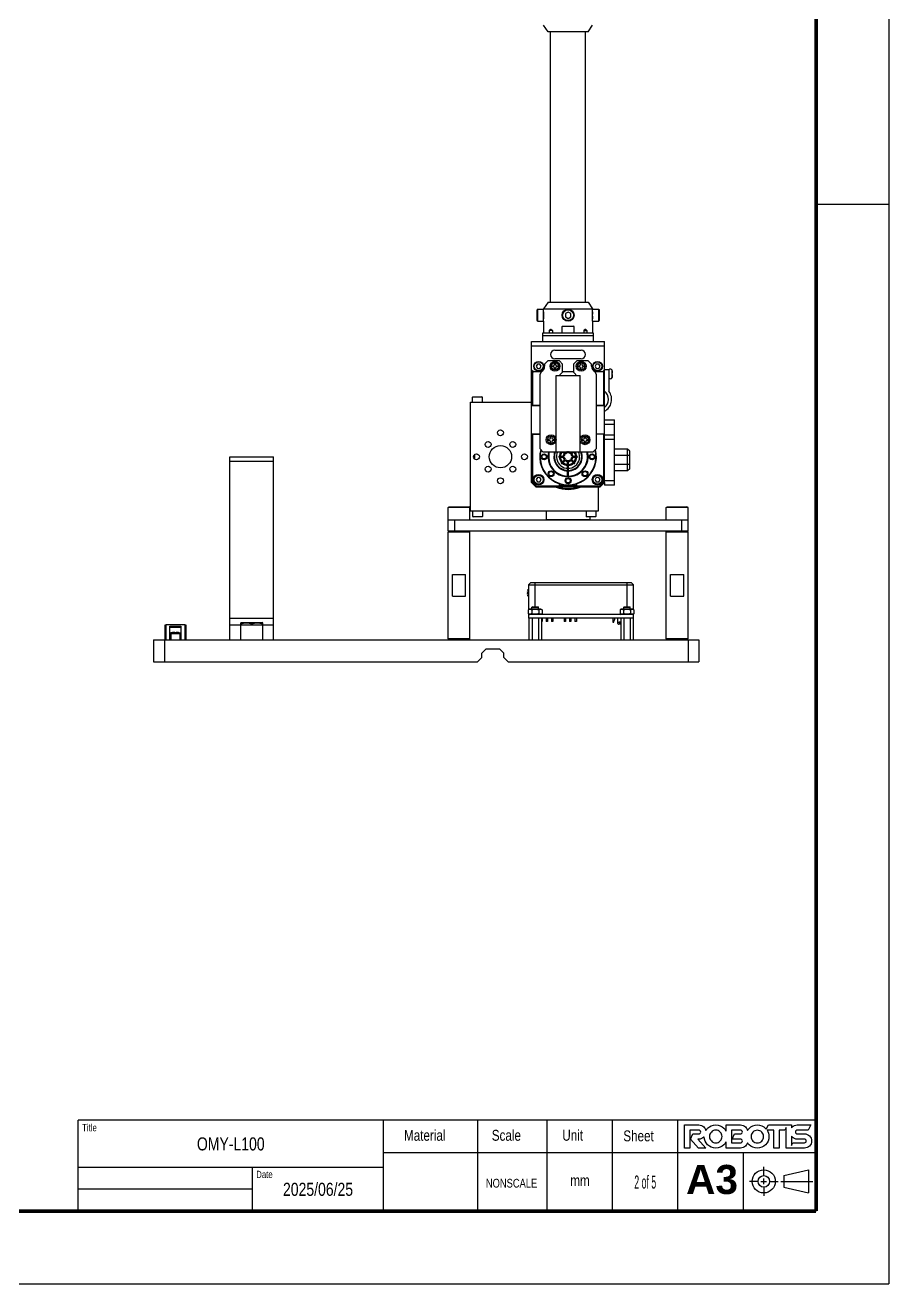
# Model space of a CAD drawing. Header units: millimetres. Extents: x 0 to 1400, y 0 to 990.
# Drawn here: x 1004 to 1400, y 0 to 577 of the extents above; entities that cross this region are included whole.
import ezdxf

# ---------------------------------------------------------------- set-up
doc = ezdxf.new("R2010")
doc.units = ezdxf.units.MM
doc.header["$LTSCALE"] = 77
doc.layers.get('0').update_dxf_attribs({"linetype": 'CONTINUOUS'})
for name, color, linetype in [('02___PRT_ALL_AXES', 7, 'CONTINUOUS'), ('3_ALL_AXES', 7, 'CONTINUOUS'), ('7_ALL_FEATURES', 7, 'CONTINUOUS')]:
    doc.layers.add(name, color=color, linetype=linetype)
doc.styles.get("Standard").update_dxf_attribs({"font": 'txt', "width": 0.8})
doc.styles.add('TEXTSTYLE_2', font='arialbd.ttf')
doc.styles.add('TEXTSTYLE_3', font='txt', dxfattribs={"width": 0.5})

msp = doc.modelspace()

# ---------------------------------------------------------------- linework, layer by layer
at = {"color": 7, "linetype": 'Continuous'}
for p, q in [((1400, 990), (1400, 0)), ((1366.667, 495), (1400, 495)), ((1269.714, 396.248), (1274.214, 396.248)), ((1269.714, 394.248), (1274.214, 394.248)), ((1274.214, 366.248), (1274.214, 396.248)), ((1269.714, 389.248), (1274.214, 389.248)), ((1269.714, 387.248), (1274.214, 387.248)), ((1280.214, 382.748), (1274.214, 382.748)), ((1281.214, 381.748), (1280.214, 382.748)), ((1280.214, 372.748), (1280.214, 382.748)), ((1281.214, 373.748), (1281.214, 381.748)), ((1280.214, 372.748), (1274.214, 372.748)), ((1281.214, 373.748), (1280.214, 372.748)), ((1274.214, 368.248), (1269.714, 368.248)), ((1269.714, 367.498), (1269.714, 366.248)), ((1274.214, 366.248), (1269.714, 366.248)), ((1068.214, 295.248), (1068.214, 302.216)), ((1077.214, 302.248), (1068.714, 302.248)), ((1070.464, 295.248), (1070.464, 301.548)), ((1070.464, 301.048), (1075.464, 301.048)), ((1075.464, 301.548), (1075.464, 295.248)), ((1077.714, 302.216), (1077.714, 295.248)), ((1070.464, 298.248), (1075.464, 298.248)), ((1342.678, 49.619), (1342.678, 53.589)), ((1351.884, 49.619), (1363.228, 52.265)), ((1363.228, 52.265), (1363.228, 41.678)), ((1340.031, 46.972), (1336.06, 46.972)), ((1341.354, 46.972), (1344.001, 46.972)), ((1342.678, 45.648), (1342.678, 48.295)), ((1345.325, 46.972), (1349.295, 46.972)), ((1350.52, 46.972), (1365.186, 46.972)), ((1351.884, 49.619), (1351.884, 44.325)), ((1342.678, 44.325), (1342.678, 40.354)), ((1351.884, 44.325), (1363.228, 41.678)), ((0, 0), (1400, 0))]:
    msp.add_line(p, q, dxfattribs=at)
at = {"color": 9, "linetype": 'Continuous'}
for p, q in [((1281.214, 379.748), (1274.214, 379.748)), ((1281.214, 375.748), (1274.214, 375.748)), ((1068.714, 295.248), (1068.714, 302.248)), ((1070.464, 301.548), (1075.464, 301.548)), ((1077.214, 302.248), (1077.214, 295.248)), ((1070.964, 295.248), (1070.964, 298.248)), ((1074.964, 298.248), (1074.964, 295.248))]:
    msp.add_line(p, q, dxfattribs=at)
at = {"color": 2, "linetype": 'Continuous'}
for p, q in [((1366.667, 75), (1028.333, 75)), ((1028.333, 33.333), (1028.333, 75)), ((1168.333, 33.333), (1168.333, 75)), ((1211.667, 33.333), (1211.667, 75)), ((1243.333, 33.333), (1243.333, 75)), ((1273.333, 33.333), (1273.333, 75)), ((1303.333, 33.333), (1303.333, 75)), ((1366.667, 33.333), (1366.667, 75)), ((1366.667, 60), (1168.333, 60)), ((1333.333, 33.333), (1333.333, 60)), ((1168.333, 53.333), (1028.333, 53.333)), ((1108.333, 33.333), (1108.333, 53.333)), ((1108.333, 43.333), (1028.333, 43.333)), ((1366.667, 33.333), (1028.333, 33.333))]:
    msp.add_line(p, q, dxfattribs=at)
at = {"color": 7, "linetype": 'Continuous', "const_width": 1.667}
for points in [[(1366.667, 956.667), (1366.667, 33.333)], [(33.333, 33.333), (1366.667, 33.333)]]:
    msp.add_lwpolyline(points, dxfattribs=at)
at = {"color": 7, "linetype": 'Continuous'}
for radius in [5.294, 2.647]:
    msp.add_circle((1342.678, 46.972), radius, dxfattribs=at)
for points, knots in [([(1068.214, 302.216), (1068.214, 302.221), (1068.223, 302.228), (1068.237, 302.232), (1068.262, 302.238), (1068.303, 302.242), (1068.394, 302.247), (1068.532, 302.248), (1068.65, 302.248), (1068.714, 302.248)], [0, 0, 0, 0, 0.0287393, 0.0537525, 0.0870817, 0.17872, 0.3015214, 0.6218862, 1, 1, 1, 1]), ([(1077.214, 302.248), (1077.278, 302.248), (1077.396, 302.248), (1077.535, 302.247), (1077.625, 302.242), (1077.667, 302.238), (1077.692, 302.232), (1077.705, 302.228), (1077.714, 302.221), (1077.714, 302.216)], [0, 0, 0, 0, 0.3781138, 0.6984786, 0.82128, 0.9129183, 0.9462475, 0.9712607, 1, 1, 1, 1]), ([(1363.648, 67.817), (1363.009, 68.455), (1362.238, 68.775), (1361.336, 68.775), (1361.336, 68.775), (1357.991, 68.775), (1357.991, 68.775), (1357.757, 68.775), (1357.559, 68.856), (1357.397, 69.018), (1357.235, 69.18), (1357.154, 69.378), (1357.154, 69.612), (1357.154, 69.844), (1357.235, 70.042), (1357.397, 70.205), (1357.559, 70.366), (1357.757, 70.448), (1357.991, 70.448), (1357.991, 70.448), (1363.01, 70.448), (1363.01, 70.448), (1363.01, 70.448), (1364.227, 72.881), (1364.227, 72.881), (1364.227, 72.881), (1357.991, 72.881), (1357.991, 72.881), (1357.088, 72.881), (1356.317, 72.562), (1355.679, 71.923), (1355.544, 71.788), (1355.427, 71.646), (1355.32, 71.499), (1355.32, 71.499), (1355.32, 72.886), (1355.32, 72.886), (1355.32, 72.886), (1352.888, 72.886), (1352.888, 72.886), (1352.888, 72.886), (1352.888, 72.884), (1352.888, 72.884), (1352.888, 72.884), (1344.798, 72.884), (1344.798, 72.884), (1344.798, 72.884), (1343.82, 70.926), (1343.82, 70.926), (1343.716, 71.049), (1343.605, 71.17), (1343.488, 71.288), (1342.449, 72.327), (1341.194, 72.847), (1339.724, 72.847), (1338.254, 72.847), (1336.999, 72.327), (1335.96, 71.288), (1335.665, 70.993), (1335.414, 70.68), (1335.203, 70.351), (1335.072, 70.941), (1334.782, 71.465), (1334.326, 71.92), (1333.687, 72.559), (1332.917, 72.879), (1332.014, 72.879), (1332.014, 72.879), (1325.399, 72.879), (1325.399, 72.879), (1325.399, 72.879), (1325.399, 70.037), (1325.399, 70.037), (1325.154, 70.496), (1324.834, 70.924), (1324.438, 71.32), (1323.399, 72.359), (1322.144, 72.879), (1320.675, 72.879), (1319.204, 72.879), (1317.95, 72.359), (1316.911, 71.32), (1316.597, 71.006), (1316.331, 70.672), (1316.113, 70.319), (1315.985, 70.922), (1315.692, 71.457), (1315.229, 71.92), (1314.59, 72.559), (1313.82, 72.879), (1312.917, 72.879), (1312.917, 72.879), (1306.302, 72.879), (1306.302, 72.879), (1306.302, 72.879), (1306.302, 62.234), (1306.302, 62.234), (1306.302, 62.234), (1308.734, 62.234), (1308.734, 62.234), (1308.734, 62.234), (1308.734, 70.447), (1308.734, 70.447), (1308.734, 70.447), (1312.919, 70.447), (1312.919, 70.447), (1313.152, 70.447), (1313.349, 70.366), (1313.512, 70.203), (1313.674, 70.04), (1313.756, 69.841), (1313.756, 69.607), (1313.756, 69.373), (1313.674, 69.175), (1313.512, 69.012), (1313.35, 68.849), (1313.152, 68.768), (1312.919, 68.768), (1312.919, 68.768), (1310.104, 68.768), (1310.104, 68.768), (1310.104, 68.768), (1309.04, 66.34), (1309.04, 66.34), (1309.04, 66.34), (1312.811, 62.234), (1312.811, 62.234), (1312.811, 62.234), (1316.188, 62.234), (1316.188, 62.234), (1316.188, 62.234), (1312.373, 66.34), (1312.373, 66.34), (1312.373, 66.34), (1312.921, 66.336), (1312.921, 66.336), (1313.822, 66.336), (1314.592, 66.656), (1315.23, 67.295), (1315.274, 67.34), (1315.313, 67.386), (1315.355, 67.432), (1315.384, 66.015), (1315.901, 64.802), (1316.911, 63.792), (1317.95, 62.753), (1319.204, 62.234), (1320.675, 62.234), (1322.144, 62.234), (1323.399, 62.753), (1324.438, 63.792), (1324.834, 64.189), (1325.154, 64.616), (1325.399, 65.075), (1325.399, 65.075), (1325.399, 62.234), (1325.399, 62.234), (1325.399, 62.234), (1332.014, 62.234), (1332.014, 62.234), (1332.917, 62.234), (1333.687, 62.553), (1334.326, 63.191), (1334.77, 63.635), (1335.056, 64.144), (1335.191, 64.716), (1335.405, 64.38), (1335.66, 64.061), (1335.96, 63.761), (1336.999, 62.721), (1338.254, 62.202), (1339.724, 62.202), (1341.194, 62.202), (1342.449, 62.721), (1343.488, 63.761), (1344.526, 64.8), (1345.046, 66.054), (1345.046, 67.525), (1345.046, 68.62), (1344.757, 69.596), (1344.18, 70.453), (1344.18, 70.453), (1347.319, 70.453), (1347.319, 70.453), (1347.319, 70.453), (1347.319, 62.24), (1347.319, 62.24), (1347.319, 62.24), (1349.754, 62.24), (1349.754, 62.24), (1349.754, 62.24), (1349.754, 70.453), (1349.754, 70.453), (1349.754, 70.453), (1352.259, 70.453), (1352.259, 70.453), (1352.259, 70.453), (1352.888, 71.713), (1352.888, 71.713), (1352.888, 71.713), (1352.888, 62.241), (1352.888, 62.241), (1352.888, 62.241), (1354.725, 62.241), (1354.725, 62.241), (1354.725, 62.241), (1354.723, 62.238), (1354.723, 62.238), (1354.723, 62.238), (1355.374, 62.238), (1355.374, 62.238), (1355.379, 62.238), (1355.381, 62.237), (1355.386, 62.237), (1355.386, 62.237), (1355.376, 62.236), (1355.376, 62.236), (1355.376, 62.236), (1361.336, 62.236), (1361.336, 62.236), (1362.238, 62.236), (1363.009, 62.555), (1363.648, 63.194), (1364.285, 63.832), (1364.605, 64.603), (1364.605, 65.505), (1364.605, 66.408), (1364.285, 67.178), (1363.648, 67.817)], [0, 0, 0, 0, 1, 1, 1, 2, 2, 2, 3, 3, 3, 4, 4, 4, 5, 5, 5, 6, 6, 6, 7, 7, 7, 8, 8, 8, 9, 9, 9, 10, 10, 10, 11, 11, 11, 12, 12, 12, 13, 13, 13, 14, 14, 14, 15, 15, 15, 16, 16, 16, 17, 17, 17, 18, 18, 18, 19, 19, 19, 20, 20, 20, 21, 21, 21, 22, 22, 22, 23, 23, 23, 24, 24, 24, 25, 25, 25, 26, 26, 26, 27, 27, 27, 28, 28, 28, 29, 29, 29, 30, 30, 30, 31, 31, 31, 32, 32, 32, 33, 33, 33, 34, 34, 34, 35, 35, 35, 36, 36, 36, 37, 37, 37, 38, 38, 38, 39, 39, 39, 40, 40, 40, 41, 41, 41, 42, 42, 42, 43, 43, 43, 44, 44, 44, 45, 45, 45, 46, 46, 46, 47, 47, 47, 48, 48, 48, 49, 49, 49, 50, 50, 50, 51, 51, 51, 52, 52, 52, 53, 53, 53, 54, 54, 54, 55, 55, 55, 56, 56, 56, 57, 57, 57, 58, 58, 58, 59, 59, 59, 60, 60, 60, 61, 61, 61, 62, 62, 62, 63, 63, 63, 64, 64, 64, 65, 65, 65, 66, 66, 66, 67, 67, 67, 68, 68, 68, 69, 69, 69, 70, 70, 70, 71, 71, 71, 72, 72, 72, 73, 73, 73, 74, 74, 74, 75, 75, 75, 76, 76, 76, 76]), ([(1322.721, 65.51), (1322.158, 64.947), (1321.476, 64.665), (1320.675, 64.665), (1319.883, 64.665), (1319.203, 64.947), (1318.636, 65.51), (1318.068, 66.073), (1317.783, 66.754), (1317.783, 67.556), (1317.783, 68.358), (1318.068, 69.039), (1318.636, 69.602), (1319.203, 70.166), (1319.883, 70.447), (1320.675, 70.447), (1321.476, 70.447), (1322.158, 70.166), (1322.721, 69.602), (1323.284, 69.039), (1323.565, 68.358), (1323.565, 67.556), (1323.565, 66.754), (1323.284, 66.073), (1322.721, 65.51)], [0, 0, 0, 0, 1, 1, 1, 2, 2, 2, 3, 3, 3, 4, 4, 4, 5, 5, 5, 6, 6, 6, 7, 7, 7, 8, 8, 8, 8]), ([(1332.016, 66.336), (1332.249, 66.336), (1332.447, 66.255), (1332.609, 66.093), (1332.771, 65.931), (1332.853, 65.733), (1332.853, 65.501), (1332.853, 65.268), (1332.771, 65.07), (1332.609, 64.908), (1332.447, 64.746), (1332.249, 64.665), (1332.016, 64.665), (1332.016, 64.665), (1327.831, 64.665), (1327.831, 64.665), (1327.831, 64.665), (1327.831, 70.447), (1327.831, 70.447), (1327.831, 70.447), (1332.016, 70.447), (1332.016, 70.447), (1332.249, 70.447), (1332.447, 70.366), (1332.609, 70.203), (1332.771, 70.04), (1332.853, 69.841), (1332.853, 69.607), (1332.853, 69.373), (1332.771, 69.175), (1332.609, 69.012), (1332.447, 68.849), (1332.249, 68.768), (1332.016, 68.768), (1332.016, 68.768), (1329.202, 68.768), (1329.202, 68.768), (1329.202, 68.768), (1328.137, 66.336), (1328.137, 66.336), (1328.137, 66.336), (1332.016, 66.336), (1332.016, 66.336)], [0, 0, 0, 0, 1, 1, 1, 2, 2, 2, 3, 3, 3, 4, 4, 4, 5, 5, 5, 6, 6, 6, 7, 7, 7, 8, 8, 8, 9, 9, 9, 10, 10, 10, 11, 11, 11, 12, 12, 12, 13, 13, 13, 14, 14, 14, 14]), ([(1341.771, 65.478), (1341.207, 64.915), (1340.525, 64.634), (1339.724, 64.634), (1338.933, 64.634), (1338.253, 64.915), (1337.685, 65.478), (1337.117, 66.041), (1336.833, 66.723), (1336.833, 67.525), (1336.833, 68.325), (1337.117, 69.008), (1337.685, 69.571), (1338.253, 70.134), (1338.933, 70.415), (1339.724, 70.415), (1340.525, 70.415), (1341.207, 70.134), (1341.771, 69.571), (1342.333, 69.008), (1342.615, 68.325), (1342.615, 67.525), (1342.615, 66.723), (1342.333, 66.041), (1341.771, 65.478)], [0, 0, 0, 0, 1, 1, 1, 2, 2, 2, 3, 3, 3, 4, 4, 4, 5, 5, 5, 6, 6, 6, 7, 7, 7, 8, 8, 8, 8]), ([(1361.929, 64.912), (1361.766, 64.75), (1361.569, 64.669), (1361.336, 64.669), (1361.336, 64.669), (1355.932, 64.669), (1355.932, 64.669), (1355.932, 64.669), (1355.932, 64.669), (1355.932, 64.669), (1355.932, 64.669), (1355.32, 63.438), (1355.32, 63.438), (1355.32, 63.438), (1355.32, 67.723), (1355.32, 67.723), (1355.427, 67.577), (1355.544, 67.434), (1355.679, 67.3), (1356.317, 66.661), (1357.088, 66.342), (1357.991, 66.342), (1357.991, 66.342), (1361.336, 66.342), (1361.336, 66.342), (1361.569, 66.342), (1361.766, 66.261), (1361.929, 66.099), (1362.091, 65.936), (1362.172, 65.739), (1362.172, 65.505), (1362.172, 65.272), (1362.091, 65.074), (1361.929, 64.912)], [0, 0, 0, 0, 1, 1, 1, 2, 2, 2, 3, 3, 3, 4, 4, 4, 5, 5, 5, 6, 6, 6, 7, 7, 7, 8, 8, 8, 9, 9, 9, 10, 10, 10, 11, 11, 11, 11])]:
    msp.add_open_spline(points, degree=3, knots=knots, dxfattribs=at)
at = {"layer": '02___PRT_ALL_AXES', "color": 7, "linetype": 'Continuous'}
for p, q in [((1244.964, 450.148), (1244.964, 574.148)), ((1260.964, 450.148), (1260.964, 574.148)), ((1241.764, 447.148), (1241.764, 446.898)), ((1241.769, 445.712), (1241.764, 445.748)), ((1241.777, 445.643), (1241.776, 445.649)), ((1264.164, 445.748), (1264.16, 445.712)), ((1264.164, 447.148), (1264.164, 446.898)), ((1241.764, 441.398), (1241.764, 436.148)), ((1241.765, 442.558), (1241.776, 442.646)), ((1264.152, 442.646), (1264.163, 442.558)), ((1264.164, 441.398), (1264.164, 436.148)), ((1245.794, 437.148), (1244.36, 437.148)), ((1244.36, 437.148), (1244.36, 436.148)), ((1245.794, 437.148), (1245.794, 436.148)), ((1260.135, 437.148), (1261.568, 437.148)), ((1260.135, 437.148), (1260.135, 436.148)), ((1261.568, 437.148), (1261.568, 436.148)), ((1247.487, 416.543), (1258.441, 416.543)), ((1247.487, 381.543), (1247.487, 416.543)), ((1258.441, 381.543), (1258.441, 416.543)), ((1197.964, 295.748), (1197.964, 344.748)), ((1207.964, 295.748), (1207.964, 344.748)), ((1297.964, 295.748), (1297.964, 344.748)), ((1307.964, 295.748), (1307.964, 344.748))]:
    msp.add_line(p, q, dxfattribs=at)
for centre, radius in [((1221.964, 390.248), 1.35), ((1216.307, 384.904), 1.35), ((1221.964, 379.248), 5.1), ((1227.621, 384.904), 1.35), ((1210.964, 379.248), 1.35), ((1232.964, 379.248), 1.35), ((1241.964, 379.248), 1.35), ((1241.964, 379.248), 1.025), ((1263.964, 379.248), 1.35), ((1263.964, 379.248), 1.025), ((1216.307, 373.591), 1.35), ((1221.964, 368.248), 1.35), ((1227.621, 373.591), 1.35), ((1245.186, 371.469), 1.35), ((1245.186, 371.469), 1.025), ((1252.964, 368.248), 1.35), ((1260.742, 371.469), 1.35), ((1260.742, 371.469), 1.025), ((1252.964, 368.248), 1.025)]:
    msp.add_circle(centre, radius, dxfattribs=at)
for centre, radius, start, end in [((1228.194, 444.052), 13.676, 6.706181, 6.982191), ((1278.333, 443.98), 14.279, 173.024922, 173.286392)]:
    msp.add_arc(centre, radius, start, end, dxfattribs=at)
for points, knots in [([(1241.776, 442.644), (1241.834, 443.139), (1241.895, 444.141), (1241.835, 445.143), (1241.777, 445.643)], [0, 0, 0, 0, 0.4975125, 1, 1, 1, 1]), ([(1264.152, 445.649), (1264.094, 445.151), (1264.033, 444.147), (1264.094, 443.143), (1264.152, 442.646)], [0, 0, 0, 0, 0.5001381, 1, 1, 1, 1]), ([(1244.906, 437.595), (1244.855, 437.565), (1244.761, 437.493), (1244.579, 437.344), (1244.447, 437.226), (1244.36, 437.148)], [0, 0, 0, 0, 0.2500656, 0.5017235, 1, 1, 1, 1]), ([(1245.794, 437.148), (1245.731, 437.195), (1245.607, 437.289), (1245.424, 437.43), (1245.272, 437.542), (1245.148, 437.62), (1245.079, 437.643), (1245.045, 437.643)], [0, 0, 0, 0, 0.2598109, 0.5158003, 0.766078, 0.8866437, 1, 1, 1, 1]), ([(1260.884, 437.643), (1260.85, 437.643), (1260.78, 437.62), (1260.657, 437.542), (1260.504, 437.43), (1260.321, 437.289), (1260.197, 437.195), (1260.135, 437.148)], [0, 0, 0, 0, 0.1133558, 0.2339217, 0.4841995, 0.740189, 1, 1, 1, 1]), ([(1261.568, 437.148), (1261.481, 437.226), (1261.349, 437.344), (1261.168, 437.493), (1261.073, 437.565), (1261.023, 437.595)], [0, 0, 0, 0, 0.4982765, 0.7499344, 1, 1, 1, 1])]:
    msp.add_open_spline(points, degree=3, knots=knots, dxfattribs=at)
for points in [[(1245.045, 437.643), (1244.996, 437.643), (1244.948, 437.62), (1244.906, 437.595)], [(1261.023, 437.595), (1260.981, 437.62), (1260.933, 437.643), (1260.884, 437.643)]]:
    msp.add_open_spline(points, degree=3, dxfattribs=at)
at = {"layer": '3_ALL_AXES', "color": 7, "linetype": 'Continuous'}
for p, q in [((1273.215, 418.748), (1273.167, 418.914)), ((1273.215, 415.748), (1273.167, 415.581)), ((1071.214, 298.522), (1070.906, 298.433)), ((1074.714, 298.522), (1075.022, 298.433))]:
    msp.add_line(p, q, dxfattribs=at)
at = {"layer": '3_ALL_AXES', "color": 9, "linetype": 'Continuous'}
for p, q in [((1273.167, 415.581), (1273.167, 418.914)), ((1070.906, 298.433), (1075.022, 298.433))]:
    msp.add_line(p, q, dxfattribs=at)
at = {"layer": '3_ALL_AXES', "color": 7, "linetype": 'Continuous'}
for centre in [(1246.964, 420.748), (1258.964, 420.748), (1245.186, 387.026), (1260.742, 387.026)]:
    msp.add_circle(centre, 2.25, dxfattribs=at)
at = {"layer": '3_ALL_AXES', "color": 9, "linetype": 'Continuous'}
for centre in [(1246.964, 420.748), (1258.964, 420.748), (1245.186, 387.026), (1260.742, 387.026)]:
    msp.add_circle(centre, 1.667, dxfattribs=at)
at = {"layer": '3_ALL_AXES', "color": 7, "linetype": 'Continuous'}
for centre, radius, start, end in [((1272.381, 418.676), 0.821, 16.84928, 144.290672), ((1272.381, 415.819), 0.821, 215.709328, 343.15072), ((1071.2, 297.493), 0.986, 107.356077, 129.984204), ((1074.728, 297.493), 0.986, 50.015796, 72.643923)]:
    msp.add_arc(centre, radius, start, end, dxfattribs=at)
at = {"layer": '7_ALL_FEATURES', "color": 7, "linetype": 'Continuous'}
for p, q in [((1243.764, 574.148), (1241.764, 577.148)), ((1262.164, 574.148), (1264.164, 577.148)), ((1262.164, 574.148), (1243.764, 574.148)), ((1238.914, 446.898), (1238.764, 446.638)), ((1238.764, 441.657), (1238.764, 446.638)), ((1238.914, 446.898), (1241.764, 446.898)), ((1238.914, 446.898), (1238.914, 441.398)), ((1243.764, 450.148), (1241.764, 447.148)), ((1241.764, 447.148), (1264.164, 447.148)), ((1241.764, 441.398), (1241.764, 446.898)), ((1241.764, 445.648), (1241.776, 445.648)), ((1243.764, 450.148), (1262.164, 450.148)), ((1252.964, 445.591), (1251.714, 444.869)), ((1251.714, 444.869), (1251.714, 443.426)), ((1254.214, 444.869), (1252.964, 445.591)), ((1254.214, 443.426), (1254.214, 444.869)), ((1262.164, 450.148), (1264.164, 447.148)), ((1264.152, 445.648), (1264.164, 445.648)), ((1264.164, 446.898), (1267.014, 446.898)), ((1264.164, 441.398), (1264.164, 446.898)), ((1267.014, 446.898), (1267.164, 446.638)), ((1267.014, 441.398), (1267.014, 446.898)), ((1267.164, 446.638), (1267.164, 441.657)), ((1238.914, 441.398), (1238.764, 441.657)), ((1238.914, 441.398), (1241.764, 441.398)), ((1241.764, 442.648), (1241.776, 442.648)), ((1250.214, 438.998), (1250.474, 439.148)), ((1255.714, 438.998), (1250.214, 438.998)), ((1250.214, 436.148), (1250.214, 438.998)), ((1250.474, 439.148), (1255.454, 439.148)), ((1251.714, 443.426), (1252.964, 442.704)), ((1252.964, 442.704), (1254.214, 443.426)), ((1255.714, 438.998), (1255.454, 439.148)), ((1255.714, 436.148), (1255.714, 438.998)), ((1264.152, 442.648), (1264.164, 442.648)), ((1264.164, 441.398), (1267.014, 441.398)), ((1267.014, 441.398), (1267.164, 441.657)), ((1241.464, 436.148), (1264.464, 436.148)), ((1241.464, 432.148), (1241.464, 436.148)), ((1264.464, 434.648), (1241.464, 434.648)), ((1264.464, 436.148), (1264.464, 432.148)), ((1236.214, 432.148), (1269.714, 432.148)), ((1236.214, 367.498), (1236.214, 432.148)), ((1236.214, 430.148), (1269.714, 430.148)), ((1246.964, 428.148), (1258.964, 428.148)), ((1269.714, 367.498), (1269.714, 432.148)), ((1238.887, 421.748), (1238.309, 420.748)), ((1240.041, 421.748), (1238.887, 421.748)), ((1240.619, 420.748), (1240.041, 421.748)), ((1243.714, 423.248), (1242.214, 421.748)), ((1242.214, 421.748), (1242.214, 420.748)), ((1248.964, 423.248), (1243.714, 423.248)), ((1246.705, 421.631), (1246.705, 422.225)), ((1258.964, 424.148), (1246.964, 424.148)), ((1247.223, 422.225), (1247.223, 421.631)), ((1250.464, 421.748), (1248.964, 423.248)), ((1250.464, 418.043), (1250.464, 421.748)), ((1256.964, 423.248), (1255.464, 421.748)), ((1255.464, 421.748), (1255.464, 418.043)), ((1262.214, 423.248), (1256.964, 423.248)), ((1258.705, 421.631), (1258.705, 422.225)), ((1259.223, 422.225), (1259.223, 421.631)), ((1263.714, 421.748), (1262.214, 423.248)), ((1263.714, 420.748), (1263.714, 421.748)), ((1265.887, 421.748), (1265.309, 420.748)), ((1267.041, 421.748), (1265.887, 421.748)), ((1267.619, 420.748), (1267.041, 421.748)), ((1236.214, 419.148), (1237.214, 418.148)), ((1236.614, 418.748), (1236.614, 402.948)), ((1240.654, 418.148), (1237.214, 418.148)), ((1238.309, 420.748), (1238.887, 419.748)), ((1238.887, 419.748), (1240.041, 419.748)), ((1240.758, 418.321), (1239.964, 416.998)), ((1239.964, 416.998), (1239.964, 383.043)), ((1240.041, 419.748), (1240.619, 420.748)), ((1245.487, 421.006), (1246.08, 421.006)), ((1246.08, 420.489), (1245.487, 420.489)), ((1246.705, 419.27), (1246.705, 419.864)), ((1247.223, 419.864), (1247.223, 419.27)), ((1247.848, 421.006), (1248.442, 421.006)), ((1248.442, 420.489), (1247.848, 420.489)), ((1249.393, 416.973), (1250.464, 418.043)), ((1249.393, 416.543), (1249.393, 416.973)), ((1255.464, 418.148), (1250.464, 418.148)), ((1255.464, 418.043), (1256.535, 416.973)), ((1256.535, 416.543), (1256.535, 416.973)), ((1257.487, 421.006), (1258.08, 421.006)), ((1258.08, 420.489), (1257.487, 420.489)), ((1258.705, 419.27), (1258.705, 419.864)), ((1259.223, 419.864), (1259.223, 419.27)), ((1259.848, 421.006), (1260.442, 421.006)), ((1260.442, 420.489), (1259.848, 420.489)), ((1265.964, 416.998), (1265.17, 418.321)), ((1268.714, 418.148), (1265.274, 418.148)), ((1265.309, 420.748), (1265.887, 419.748)), ((1265.887, 419.748), (1267.041, 419.748)), ((1265.964, 383.043), (1265.964, 416.998)), ((1267.041, 419.748), (1267.619, 420.748)), ((1268.714, 418.148), (1269.714, 419.148)), ((1269.314, 402.948), (1269.314, 418.748)), ((1269.714, 419.248), (1271.714, 419.248)), ((1271.714, 419.248), (1271.714, 409.248)), ((1273.215, 418.725), (1273.215, 418.748)), ((1273.215, 417.506), (1273.34, 417.506)), ((1273.215, 416.989), (1273.215, 417.506)), ((1273.34, 416.989), (1273.215, 416.989)), ((1273.215, 415.748), (1273.215, 415.77)), ((1208.214, 404.248), (1236.214, 404.248)), ((1208.214, 354.248), (1208.214, 404.248)), ((1209.214, 406.623), (1209.431, 406.748)), ((1213.714, 406.623), (1209.214, 406.623)), ((1209.214, 404.248), (1209.214, 406.623)), ((1209.431, 406.748), (1213.498, 406.748)), ((1213.714, 406.623), (1213.498, 406.748)), ((1213.714, 404.248), (1213.714, 406.623)), ((1236.214, 402.748), (1239.964, 402.748)), ((1265.964, 402.748), (1269.714, 402.748)), ((1236.414, 389.748), (1239.964, 389.748)), ((1236.614, 389.548), (1236.614, 367.663)), ((1243.708, 387.285), (1244.302, 387.285)), ((1244.302, 386.767), (1243.708, 386.767)), ((1244.927, 387.91), (1244.927, 388.503)), ((1245.445, 388.503), (1245.445, 387.91)), ((1246.07, 387.285), (1246.663, 387.285)), ((1246.663, 386.767), (1246.07, 386.767)), ((1259.265, 387.285), (1259.858, 387.285)), ((1259.858, 386.767), (1259.265, 386.767)), ((1260.483, 387.91), (1260.483, 388.503)), ((1261.001, 388.503), (1261.001, 387.91)), ((1261.626, 387.285), (1262.22, 387.285)), ((1262.22, 386.767), (1261.626, 386.767)), ((1265.964, 389.748), (1269.514, 389.748)), ((1269.314, 367.663), (1269.314, 389.548)), ((1241.464, 381.543), (1239.964, 383.043)), ((1241.464, 381.543), (1264.464, 381.543)), ((1244.927, 385.548), (1244.927, 386.142)), ((1245.445, 386.142), (1245.445, 385.548)), ((1250.385, 381.543), (1251.593, 380.335)), ((1250.951, 381.543), (1251.876, 380.618)), ((1252.764, 380.986), (1252.764, 381.543)), ((1253.164, 380.986), (1253.164, 381.543)), ((1254.052, 380.618), (1254.977, 381.543)), ((1254.335, 380.335), (1255.543, 381.543)), ((1260.483, 385.548), (1260.483, 386.142)), ((1261.001, 386.142), (1261.001, 385.548)), ((1265.964, 383.043), (1264.464, 381.543)), ((1097.964, 379.248), (1117.964, 379.248)), ((1097.964, 295.248), (1097.964, 379.248)), ((1097.964, 377.248), (1117.964, 377.248)), ((1117.964, 295.248), (1117.964, 379.248)), ((1210.214, 378.127), (1210.214, 380.368)), ((1248.864, 379.448), (1251.226, 379.448)), ((1248.864, 379.048), (1251.226, 379.048)), ((1249.924, 376.49), (1251.593, 378.16)), ((1250.206, 376.207), (1251.876, 377.877)), ((1252.714, 373.003), (1252.714, 377.515)), ((1253.214, 373.003), (1253.214, 377.515)), ((1254.052, 377.877), (1255.722, 376.207)), ((1254.335, 378.16), (1256.005, 376.49)), ((1254.703, 379.448), (1257.064, 379.448)), ((1254.703, 379.048), (1257.064, 379.048)), ((1238.887, 369.748), (1238.309, 368.748)), ((1240.041, 369.748), (1238.887, 369.748)), ((1240.619, 368.748), (1240.041, 369.748)), ((1252.714, 370.351), (1252.714, 372.752)), ((1253.214, 370.351), (1253.214, 372.752)), ((1265.887, 369.748), (1265.309, 368.748)), ((1267.041, 369.748), (1265.887, 369.748)), ((1267.619, 368.748), (1267.041, 369.748)), ((1236.214, 367.498), (1236.614, 367.663)), ((1236.214, 367.498), (1238.214, 365.498)), ((1238.38, 365.898), (1236.614, 367.663)), ((1238.214, 365.498), (1238.38, 365.898)), ((1238.214, 365.498), (1267.714, 365.498)), ((1238.309, 368.748), (1238.887, 367.748)), ((1238.38, 365.898), (1248.964, 365.898)), ((1238.887, 367.748), (1240.041, 367.748)), ((1240.041, 367.748), (1240.619, 368.748)), ((1248.964, 365.498), (1248.964, 366.878)), ((1249.064, 366.846), (1249.064, 365.498)), ((1256.864, 365.898), (1249.064, 365.898)), ((1256.864, 365.498), (1256.864, 366.846)), ((1256.964, 365.498), (1256.964, 366.878)), ((1256.964, 365.898), (1267.548, 365.898)), ((1265.309, 368.748), (1265.887, 367.748)), ((1265.887, 367.748), (1267.041, 367.748)), ((1266.714, 365.498), (1266.714, 354.248)), ((1267.041, 367.748), (1267.619, 368.748)), ((1269.314, 367.663), (1267.548, 365.898)), ((1267.714, 365.498), (1267.548, 365.898)), ((1267.714, 365.498), (1269.714, 367.498)), ((1269.714, 367.498), (1269.314, 367.663)), ((1197.964, 355.948), (1198.484, 356.248)), ((1207.964, 355.948), (1197.964, 355.948)), ((1197.964, 345.248), (1197.964, 355.948)), ((1198.484, 356.248), (1207.445, 356.248)), ((1207.964, 355.948), (1207.445, 356.248)), ((1207.964, 350.248), (1207.964, 355.948)), ((1266.714, 354.248), (1208.214, 354.248)), ((1209.214, 354.248), (1209.214, 351.873)), ((1213.714, 354.248), (1213.714, 351.873)), ((1242.964, 354.248), (1242.964, 350.448)), ((1261.214, 354.248), (1261.214, 351.873)), ((1265.714, 354.248), (1265.714, 351.873)), ((1297.964, 355.948), (1298.484, 356.248)), ((1307.964, 355.948), (1297.964, 355.948)), ((1297.964, 350.248), (1297.964, 355.948)), ((1298.484, 356.248), (1307.445, 356.248)), ((1307.964, 355.948), (1307.445, 356.248)), ((1307.964, 345.248), (1307.964, 355.948)), ((1197.964, 350.248), (1307.964, 350.248)), ((1200.964, 350.248), (1200.964, 345.248)), ((1209.214, 351.873), (1213.714, 351.873)), ((1209.214, 351.873), (1209.431, 351.748)), ((1213.498, 351.748), (1209.431, 351.748)), ((1213.714, 351.873), (1213.498, 351.748)), ((1242.964, 350.448), (1262.964, 350.448)), ((1243.164, 350.248), (1242.964, 350.448)), ((1261.214, 351.873), (1265.714, 351.873)), ((1261.214, 351.873), (1261.431, 351.748)), ((1265.498, 351.748), (1261.431, 351.748)), ((1262.764, 350.248), (1262.964, 350.448)), ((1262.964, 351.748), (1262.964, 350.448)), ((1265.714, 351.873), (1265.498, 351.748)), ((1304.964, 350.248), (1304.964, 345.248)), ((1197.964, 345.248), (1307.964, 345.248)), ((1198.464, 345.248), (1197.964, 344.748)), ((1197.964, 344.748), (1207.964, 344.748)), ((1207.464, 345.248), (1207.964, 344.748)), ((1298.464, 345.248), (1297.964, 344.748)), ((1297.964, 344.748), (1307.964, 344.748)), ((1307.464, 345.248), (1307.964, 344.748)), ((1199.964, 325.248), (1205.964, 325.248)), ((1199.964, 315.248), (1199.964, 325.248)), ((1205.964, 315.248), (1205.964, 325.248)), ((1299.964, 325.248), (1305.964, 325.248)), ((1299.964, 315.248), (1299.964, 325.248)), ((1305.964, 315.248), (1305.964, 325.248)), ((1234.48, 318.326), (1234.294, 318.09)), ((1234.294, 318.09), (1234.693, 317.811)), ((1234.865, 318.057), (1234.48, 318.326)), ((1235.894, 321.548), (1234.894, 320.548)), ((1234.894, 320.548), (1282.894, 320.548)), ((1234.894, 320.548), (1234.894, 309.124)), ((1235.894, 321.548), (1281.894, 321.548)), ((1282.894, 320.548), (1281.894, 321.548)), ((1282.894, 309.164), (1282.894, 320.548)), ((1199.964, 315.248), (1205.964, 315.248)), ((1234.294, 317.173), (1234.294, 316.473)), ((1234.294, 315.555), (1234.693, 315.834)), ((1234.294, 315.555), (1234.49, 315.326)), ((1234.447, 317.173), (1234.447, 316.473)), ((1234.467, 317.373), (1234.894, 317.373)), ((1234.894, 316.273), (1234.467, 316.273)), ((1234.49, 315.326), (1234.865, 315.588)), ((1299.964, 315.248), (1305.964, 315.248)), ((1235.282, 309.348), (1234.719, 309.023)), ((1234.719, 309.023), (1234.719, 307.273)), ((1234.719, 307.273), (1235.282, 306.948)), ((1234.894, 307.171), (1234.894, 306.948)), ((1234.909, 306.948), (1234.894, 306.948)), ((1282.929, 306.948), (1234.929, 306.948)), ((1234.929, 305.248), (1234.929, 306.948)), ((1240.507, 309.348), (1235.282, 309.348)), ((1236.306, 309.023), (1236.306, 307.273)), ((1236.594, 310.448), (1236.394, 310.248)), ((1236.394, 310.248), (1239.394, 310.248)), ((1236.394, 309.348), (1236.394, 310.248)), ((1236.594, 310.448), (1239.194, 310.448)), ((1239.194, 310.448), (1239.394, 310.248)), ((1239.394, 309.348), (1239.394, 310.248)), ((1239.482, 309.023), (1239.482, 307.273)), ((1240.507, 309.348), (1241.07, 309.023)), ((1241.07, 307.273), (1240.507, 306.948)), ((1241.07, 309.023), (1241.07, 307.273)), ((1277.352, 309.348), (1276.789, 309.023)), ((1276.789, 309.023), (1276.789, 307.273)), ((1276.789, 307.273), (1277.352, 306.948)), ((1282.577, 309.348), (1277.352, 309.348)), ((1278.376, 309.023), (1278.376, 307.273)), ((1278.664, 310.448), (1278.464, 310.248)), ((1278.464, 310.248), (1281.464, 310.248)), ((1278.464, 309.348), (1278.464, 310.248)), ((1278.664, 310.448), (1281.264, 310.448)), ((1281.264, 310.448), (1281.464, 310.248)), ((1281.464, 309.348), (1281.464, 310.248)), ((1281.552, 309.023), (1281.552, 307.273)), ((1282.577, 309.348), (1283.14, 309.023)), ((1283.14, 307.273), (1282.577, 306.948)), ((1282.894, 306.948), (1282.894, 307.131)), ((1282.929, 305.248), (1282.929, 306.948)), ((1283.14, 309.023), (1283.14, 307.273)), ((1097.964, 305.248), (1117.964, 305.248)), ((1097.964, 302.248), (1117.964, 302.248)), ((1102.964, 303.103), (1103.214, 303.248)), ((1102.964, 295.248), (1102.964, 303.103)), ((1103.214, 303.248), (1112.714, 303.248)), ((1107.964, 302.248), (1107.964, 302.657)), ((1112.964, 303.103), (1112.714, 303.248)), ((1112.964, 295.248), (1112.964, 303.103)), ((1282.929, 305.248), (1234.929, 305.248)), ((1235.007, 305.248), (1235.007, 295.248)), ((1236.451, 305.248), (1236.451, 295.248)), ((1239.338, 305.248), (1239.338, 295.248)), ((1240.781, 305.248), (1240.781, 295.248)), ((1241.049, 303.748), (1240.781, 303.748)), ((1241.049, 305.248), (1241.049, 303.748)), ((1242.909, 305.248), (1242.909, 303.748)), ((1243.549, 303.748), (1242.909, 303.748)), ((1243.549, 305.248), (1243.549, 303.748)), ((1245.409, 305.248), (1245.409, 303.748)), ((1246.049, 303.748), (1245.409, 303.748)), ((1246.049, 305.248), (1246.049, 303.748)), ((1251.109, 305.248), (1251.109, 303.748)), ((1251.749, 303.748), (1251.109, 303.748)), ((1251.749, 305.248), (1251.749, 303.748)), ((1253.609, 305.248), (1253.609, 303.748)), ((1254.249, 303.748), (1253.609, 303.748)), ((1254.249, 305.248), (1254.249, 303.748)), ((1256.109, 305.248), (1256.109, 303.748)), ((1256.749, 303.748), (1256.109, 303.748)), ((1256.749, 305.248), (1256.749, 303.748)), ((1273.596, 303.248), (1273.596, 305.248)), ((1273.746, 303.248), (1273.596, 303.248)), ((1273.746, 303.248), (1274.196, 304.518)), ((1274.196, 305.248), (1274.196, 304.518)), ((1275.847, 302.717), (1275.847, 305.248)), ((1277.079, 302.417), (1276.147, 302.417)), ((1277.077, 305.248), (1277.077, 295.248)), ((1278.521, 305.248), (1278.521, 295.248)), ((1281.408, 305.248), (1281.408, 295.248)), ((1282.851, 305.248), (1282.851, 295.248)), ((1062.964, 295.248), (1312.964, 295.248)), ((1062.964, 295.248), (1062.964, 285.248)), ((1067.964, 295.248), (1067.964, 285.248)), ((1071.242, 298.522), (1071.214, 298.522)), ((1072.653, 298.522), (1072.653, 298.658)), ((1073.275, 298.522), (1072.653, 298.522)), ((1073.275, 298.658), (1073.275, 298.522)), ((1074.714, 298.522), (1074.686, 298.522)), ((1207.964, 295.748), (1197.964, 295.748)), ((1198.464, 295.248), (1197.964, 295.748)), ((1207.464, 295.248), (1207.964, 295.748)), ((1307.964, 295.748), (1297.964, 295.748)), ((1298.464, 295.248), (1297.964, 295.748)), ((1307.464, 295.248), (1307.964, 295.748)), ((1307.964, 295.248), (1307.964, 285.248)), ((1312.964, 295.248), (1312.964, 285.248)), ((1213.464, 289.248), (1215.464, 291.248)), ((1213.464, 287.248), (1213.464, 289.248)), ((1215.464, 291.248), (1221.464, 291.248)), ((1221.464, 291.248), (1223.464, 289.248)), ((1223.464, 287.248), (1223.464, 289.248)), ((1062.964, 285.248), (1211.464, 285.248)), ((1211.464, 285.248), (1213.464, 287.248)), ((1223.464, 287.248), (1225.464, 285.248)), ((1225.464, 285.248), (1312.964, 285.248))]:
    msp.add_line(p, q, dxfattribs=at)
at = {"layer": '7_ALL_FEATURES', "color": 9, "linetype": 'Continuous'}
for p, q in [((1236.614, 402.948), (1239.964, 402.948)), ((1265.964, 402.948), (1269.314, 402.948)), ((1236.214, 389.548), (1239.964, 389.548)), ((1269.714, 389.548), (1265.964, 389.548)), ((1247.472, 365.289), (1247.554, 365.498)), ((1258.456, 365.289), (1258.374, 365.498)), ((1234.644, 318.211), (1234.458, 317.975)), ((1237.894, 310.448), (1237.894, 321.548)), ((1279.894, 321.548), (1279.894, 310.448)), ((1234.294, 317.173), (1234.447, 317.173)), ((1234.447, 316.473), (1234.294, 316.473)), ((1234.459, 315.67), (1234.655, 315.441)), ((1234.869, 317.373), (1234.869, 316.273))]:
    msp.add_line(p, q, dxfattribs=at)
at = {"layer": '7_ALL_FEATURES', "color": 7, "linetype": 'Continuous'}
for centre, radius in [((1252.964, 444.148), 2.75), ((1252.964, 444.148), 2.49), ((1239.464, 420.748), 2.25), ((1239.464, 420.748), 2.033), ((1266.464, 420.748), 2.25), ((1266.464, 420.748), 2.033), ((1241.964, 379.248), 1.35), ((1241.964, 379.248), 1.025), ((1263.964, 379.248), 1.35), ((1263.964, 379.248), 1.025), ((1239.464, 368.748), 2.4), ((1239.464, 368.748), 2.25), ((1239.464, 368.748), 2.033), ((1245.186, 371.469), 1.35), ((1245.186, 371.469), 1.025), ((1252.964, 368.248), 1.35), ((1260.742, 371.469), 1.35), ((1260.742, 371.469), 1.025), ((1266.464, 368.748), 2.4), ((1266.464, 368.748), 2.25), ((1266.464, 368.748), 2.033), ((1252.964, 368.248), 1.025), ((1276.613, 303.314), 0.29)]:
    msp.add_circle(centre, radius, dxfattribs=at)
for centre, radius, start, end in [((1246.964, 426.148), 2, 90, 270), ((1258.964, 426.148), 2, 270, 90), ((1246.08, 421.631), 0.625, 270, 360), ((1246.964, 420.748), 1.5, 80.061618, 99.938382), ((1247.848, 421.631), 0.625, 180, 270), ((1258.08, 421.631), 0.625, 270, 360), ((1258.964, 420.748), 1.5, 80.061618, 99.938382), ((1259.848, 421.631), 0.625, 180, 270), ((1239.464, 420.748), 2.75, 298.072487, 360), ((1246.964, 420.748), 1.5, 170.061618, 189.938382), ((1246.08, 419.864), 0.625, 0, 90), ((1246.964, 420.748), 1.5, 260.061618, 279.938382), ((1247.848, 419.864), 0.625, 90, 180), ((1246.964, 420.748), 1.5, 350.061618, 9.938382), ((1258.964, 420.748), 1.5, 170.061618, 189.938382), ((1258.08, 419.864), 0.625, 0, 90), ((1258.964, 420.748), 1.5, 260.061618, 279.938382), ((1259.848, 419.864), 0.625, 90, 180), ((1258.964, 420.748), 1.5, 350.061618, 9.938382), ((1266.464, 420.748), 2.75, 180, 241.927513), ((1267.664, 417.248), 5.744, 8.85155, 14.90492), ((1267.664, 417.248), 5.744, 345.09508, 351.14845), ((1269.314, 417.504), 4.075, 8.159578, 8.851808), ((1269.314, 416.991), 4.074, 351.148212, 351.840466), ((1266.714, 405.551), 6.218, 298.846838, 36.474988), ((1266.714, 405.551), 4.761, 309.062584, 50.937416), ((1236.414, 389.548), 0.2, 90, 180), ((1245.186, 387.026), 1.5, 170.061618, 189.938382), ((1244.302, 387.91), 0.625, 270, 360), ((1244.302, 386.142), 0.625, 0, 90), ((1245.186, 387.026), 1.5, 80.061618, 99.938382), ((1246.07, 387.91), 0.625, 180, 270), ((1246.07, 386.142), 0.625, 90, 180), ((1245.186, 387.026), 1.5, 350.061618, 9.938382), ((1260.742, 387.026), 1.5, 170.061618, 189.938382), ((1259.858, 387.91), 0.625, 270, 360), ((1259.858, 386.142), 0.625, 0, 90), ((1260.742, 387.026), 1.5, 80.061618, 99.938382), ((1261.626, 387.91), 0.625, 180, 270), ((1261.626, 386.142), 0.625, 90, 180), ((1260.742, 387.026), 1.5, 350.061618, 9.938382), ((1269.514, 389.548), 0.2, 0, 90), ((1252.964, 379.248), 13, 165.0541, 14.9459), ((1252.964, 379.248), 12.8, 165.566195, 14.429471), ((1252.964, 379.248), 9.2, 165.536683, 14.463317), ((1252.964, 379.248), 9.1, 165.372121, 14.628785), ((1252.964, 379.247), 8.9, 165.035823, 268.390315), ((1245.186, 387.026), 1.5, 260.061618, 279.938382), ((1252.964, 379.248), 6.5, 159.314941, 267.795772), ((1252.964, 379.248), 6.25, 158.43538, 267.707557), ((1252.964, 379.248), 5.3, 154.315522, 25.684478), ((1252.964, 379.248), 4, 144.958773, 177.134016), ((1252.964, 379.248), 3.843, 143.288968, 177.016549), ((1252.964, 379.248), 2.26, 95.077065, 129.922935), ((1252.964, 379.248), 2.103, 95.458135, 129.541865), ((1252.964, 379.248), 1.75, 96.562428, 128.437572), ((1252.964, 379.248), 2.26, 50.077065, 84.922935), ((1252.964, 379.248), 2.103, 50.458135, 84.541865), ((1252.964, 379.248), 1.75, 51.562428, 83.437572), ((1252.964, 379.247), 8.9, 271.609763, 14.964177), ((1252.964, 379.248), 6.25, 272.292443, 21.56465), ((1252.964, 379.248), 6.5, 272.204228, 20.684872), ((1252.964, 379.248), 3.843, 2.983451, 36.711032), ((1252.964, 379.248), 4, 2.865984, 35.041259), ((1260.742, 387.026), 1.5, 260.061618, 279.938382), ((1248.864, 379.248), 0.2, 90, 270), ((1252.964, 379.248), 4, 182.865984, 222.134016), ((1252.964, 379.248), 3.843, 182.983451, 222.016549), ((1250.065, 376.348), 0.2, 135, 315), ((1252.964, 379.248), 4, 227.865984, 266.416678), ((1252.964, 379.248), 3.843, 227.983451, 266.269736), ((1252.964, 379.248), 2.26, 140.077065, 174.922935), ((1252.964, 379.248), 2.26, 185.077065, 219.922935), ((1252.964, 379.248), 2.103, 140.458135, 174.541865), ((1252.964, 379.248), 2.103, 185.458135, 219.541865), ((1252.964, 379.248), 1.75, 141.562428, 173.437572), ((1252.964, 379.248), 1.75, 186.562428, 218.437572), ((1252.964, 379.248), 2.26, 230.077065, 263.648974), ((1252.964, 379.248), 2.103, 230.458135, 263.171492), ((1252.964, 379.248), 1.75, 231.562428, 261.786789), ((1252.964, 379.248), 1.75, 278.213211, 308.437572), ((1252.964, 379.248), 2.103, 276.828508, 309.541865), ((1252.964, 379.248), 2.26, 276.351026, 309.922935), ((1252.964, 379.248), 3.843, 273.730264, 312.016549), ((1252.964, 379.248), 4, 273.583322, 312.134016), ((1252.964, 379.248), 1.75, 6.562428, 38.437572), ((1252.964, 379.248), 1.75, 321.562428, 353.437572), ((1252.964, 379.248), 2.103, 5.458135, 39.541865), ((1252.964, 379.248), 2.103, 320.458135, 354.541865), ((1252.964, 379.248), 2.26, 5.077065, 39.922935), ((1252.964, 379.248), 2.26, 320.077065, 354.922935), ((1255.863, 376.348), 0.2, 225, 45), ((1252.964, 379.248), 3.843, 317.983451, 357.016549), ((1252.964, 379.248), 4, 317.865984, 357.134016), ((1257.064, 379.248), 0.2, 270, 90), ((1252.964, 379.248), 5, 267.131571, 272.868429), ((1246.373, 362.498), 3, 68.521582, 90), ((1252.964, 379.248), 15, 248.521582, 291.478418), ((1252.964, 379.248), 14.6, 250.434283, 289.565717), ((1259.555, 362.498), 3, 90, 111.478418), ((1234.894, 318.098), 0.35, 235.016654, 270), ((1234.894, 318.098), 0.05, 235.016654, 270), ((1234.894, 315.548), 0.35, 90, 124.983346), ((1234.894, 315.548), 0.05, 90, 124.983346), ((1276.147, 302.717), 0.3, 180, 270), ((1072.964, 291.848), 6.893, 98.85155, 104.468535), ((1072.656, 293.828), 4.889, 98.143865, 98.85184), ((1073.273, 293.828), 4.888, 81.148202, 81.856213), ((1072.964, 291.848), 6.893, 75.531465, 81.14845)]:
    msp.add_arc(centre, radius, start, end, dxfattribs=at)
at = {"layer": '7_ALL_FEATURES', "color": 9, "linetype": 'Continuous'}
for radius, start, end in [(3.58, 140.101075, 176.797231), (3.498, 138.968999, 176.722145), (3.498, 3.277855, 41.030997), (3.58, 3.202769, 39.898925), (3.58, 183.202769, 221.797231), (3.498, 183.277855, 221.722145), (3.58, 228.202769, 265.995364), (3.498, 228.277855, 265.901422), (3.498, 274.098578, 311.722145), (3.58, 274.004636, 311.797231), (3.498, 318.277855, 356.722145), (3.58, 318.202769, 356.797231)]:
    msp.add_arc((1252.964, 379.248), radius, start, end, dxfattribs=at)
at = {"layer": '7_ALL_FEATURES', "color": 7, "linetype": 'Continuous'}
for centre, start_param, end_param in [((1236.414, 402.948), -3.1415927, -1.5707963), ((1269.514, 402.948), -4.712389, -3.1415927)]:
    msp.add_ellipse(centre, major_axis=(0, 0.2), ratio=1, start_param=start_param, end_param=end_param, dxfattribs=at)
for points, knots in [([(1273.34, 417.506), (1273.343, 417.506), (1273.35, 417.509), (1273.357, 417.518), (1273.364, 417.532), (1273.369, 417.551), (1273.374, 417.574), (1273.378, 417.615), (1273.381, 417.678), (1273.379, 417.764), (1273.373, 417.863), (1273.362, 417.97), (1273.353, 418.045), (1273.347, 418.083)], [0, 0, 0, 0, 0.0152296, 0.0340743, 0.0594171, 0.0923752, 0.1332789, 0.1820978, 0.3023625, 0.4497335, 0.6192021, 0.8047885, 1, 1, 1, 1]), ([(1273.347, 416.412), (1273.353, 416.45), (1273.362, 416.525), (1273.373, 416.633), (1273.379, 416.731), (1273.381, 416.817), (1273.378, 416.88), (1273.374, 416.921), (1273.369, 416.944), (1273.364, 416.963), (1273.357, 416.977), (1273.35, 416.986), (1273.343, 416.989), (1273.34, 416.989)], [0, 0, 0, 0, 0.1952452, 0.3808552, 0.5503409, 0.6977222, 0.8179802, 0.8667883, 0.9076789, 0.9406207, 0.9659473, 0.9847765, 1, 1, 1, 1]), ([(1236.614, 389.548), (1236.614, 389.574), (1236.619, 389.624), (1236.636, 389.694), (1236.67, 389.748), (1236.697, 389.748)], [0, 0, 0, 0, 0.3501635, 0.6476767, 1, 1, 1, 1]), ([(1269.231, 389.748), (1269.258, 389.748), (1269.293, 389.694), (1269.31, 389.624), (1269.314, 389.574), (1269.314, 389.548)], [0, 0, 0, 0, 0.3523191, 0.6499377, 1, 1, 1, 1]), ([(1234.294, 317.173), (1234.294, 317.198), (1234.303, 317.25), (1234.34, 317.316), (1234.398, 317.361), (1234.445, 317.373), (1234.467, 317.373)], [0, 0, 0, 0, 0.2662952, 0.5233208, 0.7667052, 1, 1, 1, 1]), ([(1234.467, 316.273), (1234.445, 316.273), (1234.398, 316.284), (1234.34, 316.329), (1234.303, 316.395), (1234.294, 316.447), (1234.294, 316.473)], [0, 0, 0, 0, 0.2332947, 0.4766791, 0.7337047, 1, 1, 1, 1]), ([(1234.62, 317.373), (1234.598, 317.373), (1234.551, 317.361), (1234.493, 317.316), (1234.456, 317.25), (1234.447, 317.198), (1234.447, 317.173)], [0, 0, 0, 0, 0.2332947, 0.4766791, 0.7337047, 1, 1, 1, 1]), ([(1234.447, 316.473), (1234.447, 316.447), (1234.456, 316.395), (1234.493, 316.329), (1234.551, 316.284), (1234.598, 316.273), (1234.62, 316.273)], [0, 0, 0, 0, 0.2662952, 0.5233208, 0.7667052, 1, 1, 1, 1]), ([(1236.306, 309.023), (1236.243, 309.059), (1236.115, 309.126), (1235.917, 309.206), (1235.716, 309.256), (1235.513, 309.274), (1235.309, 309.256), (1235.108, 309.206), (1234.91, 309.126), (1234.782, 309.059), (1234.719, 309.023)], [0, 0, 0, 0, 0.13082, 0.2572467, 0.379797, 0.5, 0.620203, 0.7427534, 0.86918, 1, 1, 1, 1]), ([(1236.306, 307.273), (1236.243, 307.236), (1236.115, 307.169), (1235.917, 307.089), (1235.716, 307.039), (1235.513, 307.021), (1235.309, 307.039), (1235.108, 307.089), (1234.91, 307.169), (1234.782, 307.236), (1234.719, 307.273)], [0, 0, 0, 0, 0.13082, 0.2572467, 0.379797, 0.5, 0.620203, 0.7427534, 0.86918, 1, 1, 1, 1]), ([(1239.482, 309.023), (1239.224, 309.097), (1238.831, 309.19), (1238.297, 309.257), (1237.894, 309.274), (1237.491, 309.257), (1236.958, 309.19), (1236.564, 309.097), (1236.306, 309.023)], [0, 0, 0, 0, 0.2499485, 0.3749754, 0.5, 0.6250246, 0.7500515, 1, 1, 1, 1]), ([(1239.482, 307.273), (1239.224, 307.198), (1238.831, 307.105), (1238.297, 307.038), (1237.894, 307.021), (1237.491, 307.038), (1236.958, 307.105), (1236.564, 307.198), (1236.306, 307.273)], [0, 0, 0, 0, 0.2499485, 0.3749754, 0.5, 0.6250246, 0.7500515, 1, 1, 1, 1]), ([(1241.07, 309.023), (1241.006, 309.059), (1240.878, 309.126), (1240.68, 309.206), (1240.479, 309.256), (1240.276, 309.274), (1240.072, 309.256), (1239.871, 309.206), (1239.673, 309.126), (1239.545, 309.059), (1239.482, 309.023)], [0, 0, 0, 0, 0.13082, 0.2572467, 0.379797, 0.5, 0.620203, 0.7427534, 0.86918, 1, 1, 1, 1]), ([(1241.07, 307.273), (1241.006, 307.236), (1240.878, 307.169), (1240.68, 307.089), (1240.479, 307.039), (1240.276, 307.021), (1240.072, 307.039), (1239.871, 307.089), (1239.673, 307.169), (1239.545, 307.236), (1239.482, 307.273)], [0, 0, 0, 0, 0.13082, 0.2572467, 0.379797, 0.5, 0.620203, 0.7427534, 0.86918, 1, 1, 1, 1]), ([(1278.376, 309.023), (1278.313, 309.059), (1278.185, 309.126), (1277.987, 309.206), (1277.786, 309.256), (1277.583, 309.274), (1277.379, 309.256), (1277.178, 309.206), (1276.98, 309.126), (1276.852, 309.059), (1276.789, 309.023)], [0, 0, 0, 0, 0.13082, 0.2572467, 0.379797, 0.5, 0.620203, 0.7427534, 0.86918, 1, 1, 1, 1]), ([(1278.376, 307.273), (1278.313, 307.236), (1278.185, 307.169), (1277.987, 307.089), (1277.786, 307.039), (1277.583, 307.021), (1277.379, 307.039), (1277.178, 307.089), (1276.98, 307.169), (1276.852, 307.236), (1276.789, 307.273)], [0, 0, 0, 0, 0.13082, 0.2572467, 0.379797, 0.5, 0.620203, 0.7427534, 0.86918, 1, 1, 1, 1]), ([(1281.552, 309.023), (1281.294, 309.097), (1280.901, 309.19), (1280.367, 309.257), (1279.964, 309.274), (1279.561, 309.257), (1279.028, 309.19), (1278.634, 309.097), (1278.376, 309.023)], [0, 0, 0, 0, 0.2499485, 0.3749754, 0.5, 0.6250246, 0.7500515, 1, 1, 1, 1]), ([(1281.552, 307.273), (1281.294, 307.198), (1280.901, 307.105), (1280.367, 307.038), (1279.964, 307.021), (1279.561, 307.038), (1279.028, 307.105), (1278.634, 307.198), (1278.376, 307.273)], [0, 0, 0, 0, 0.2499485, 0.3749754, 0.5, 0.6250246, 0.7500515, 1, 1, 1, 1]), ([(1283.14, 309.023), (1283.076, 309.059), (1282.948, 309.126), (1282.75, 309.206), (1282.549, 309.256), (1282.346, 309.274), (1282.142, 309.256), (1281.941, 309.206), (1281.743, 309.126), (1281.615, 309.059), (1281.552, 309.023)], [0, 0, 0, 0, 0.13082, 0.2572467, 0.379797, 0.5, 0.620203, 0.7427534, 0.86918, 1, 1, 1, 1]), ([(1283.14, 307.273), (1283.076, 307.236), (1282.948, 307.169), (1282.75, 307.089), (1282.549, 307.039), (1282.346, 307.021), (1282.142, 307.039), (1281.941, 307.089), (1281.743, 307.169), (1281.615, 307.236), (1281.552, 307.273)], [0, 0, 0, 0, 0.13082, 0.2572467, 0.379797, 0.5, 0.620203, 0.7427534, 0.86918, 1, 1, 1, 1]), ([(1102.964, 302.657), (1103.369, 302.791), (1103.987, 302.961), (1104.829, 303.082), (1105.464, 303.114), (1106.099, 303.082), (1106.942, 302.961), (1107.56, 302.791), (1107.964, 302.657)], [0, 0, 0, 0, 0.2507996, 0.3755377, 0.5, 0.6244624, 0.7492004, 1, 1, 1, 1]), ([(1107.964, 302.657), (1108.369, 302.791), (1108.987, 302.961), (1109.829, 303.082), (1110.464, 303.114), (1111.099, 303.082), (1111.942, 302.961), (1112.56, 302.791), (1112.964, 302.657)], [0, 0, 0, 0, 0.2507996, 0.3755377, 0.5, 0.6244624, 0.7492004, 1, 1, 1, 1]), ([(1072.653, 298.658), (1072.653, 298.662), (1072.651, 298.67), (1072.64, 298.679), (1072.623, 298.687), (1072.601, 298.694), (1072.572, 298.699), (1072.523, 298.705), (1072.448, 298.707), (1072.345, 298.705), (1072.227, 298.698), (1072.098, 298.685), (1072.009, 298.674), (1071.963, 298.667)], [0, 0, 0, 0, 0.0152339, 0.0340683, 0.0593936, 0.0923293, 0.1332093, 0.1820038, 0.3022269, 0.4495779, 0.6190537, 0.8046885, 1, 1, 1, 1]), ([(1073.965, 298.667), (1073.919, 298.674), (1073.83, 298.685), (1073.701, 298.698), (1073.583, 298.705), (1073.48, 298.707), (1073.405, 298.705), (1073.356, 298.699), (1073.328, 298.694), (1073.305, 298.687), (1073.289, 298.679), (1073.278, 298.67), (1073.275, 298.662), (1073.275, 298.658)], [0, 0, 0, 0, 0.1953204, 0.3809513, 0.550425, 0.6977739, 0.817996, 0.8667904, 0.9076712, 0.9406069, 0.965932, 0.9847666, 1, 1, 1, 1])]:
    msp.add_open_spline(points, degree=3, knots=knots, dxfattribs=at)

# ---------------------------------------------------------------- texts
at = {"color": 7, "linetype": 'Continuous', "line_spacing_factor": 0.9}
for s, insert, char_height, width, attachment_point in [('Title', (1030.195, 73.275), 3.3333, 13.33333, 1), ('Material', (1177.745, 70.601), 5, 32, 1), ('Scale', (1217.992, 70.6), 5, 20, 1), ('Unit', (1250.319, 70.62), 5, 16, 1), ('Sheet', (1278.278, 70.335), 5, 20, 1), ('OMY-L100', (1098.333, 67.167), 6, 38.4, 2), ('Date', (1110.008, 51.831), 3.3333, 10.66667, 1), ('2025/06/25', (1138.333, 46.333), 6, 48, 2), ('NONSCALE', (1215.285, 48.148), 4, 25.6, 1), ('mm', (1253.972, 49.916), 5, 8, 1)]:
    msp.add_mtext(s, dxfattribs=dict(at, insert=insert, char_height=char_height, width=width, attachment_point=attachment_point))
for s, insert, char_height, width, attachment_point, style in [('A3', (1307.058, 54.531), 13.3333, 23.79182, 1, 'TEXTSTYLE_2'), ('2 of 5', (1288.333, 49.667), 6, 18, 2, 'TEXTSTYLE_3')]:
    msp.add_mtext(s, dxfattribs=dict(at, insert=insert, char_height=char_height, width=width, attachment_point=attachment_point, style=style))

doc.saveas('drawing.dxf')
